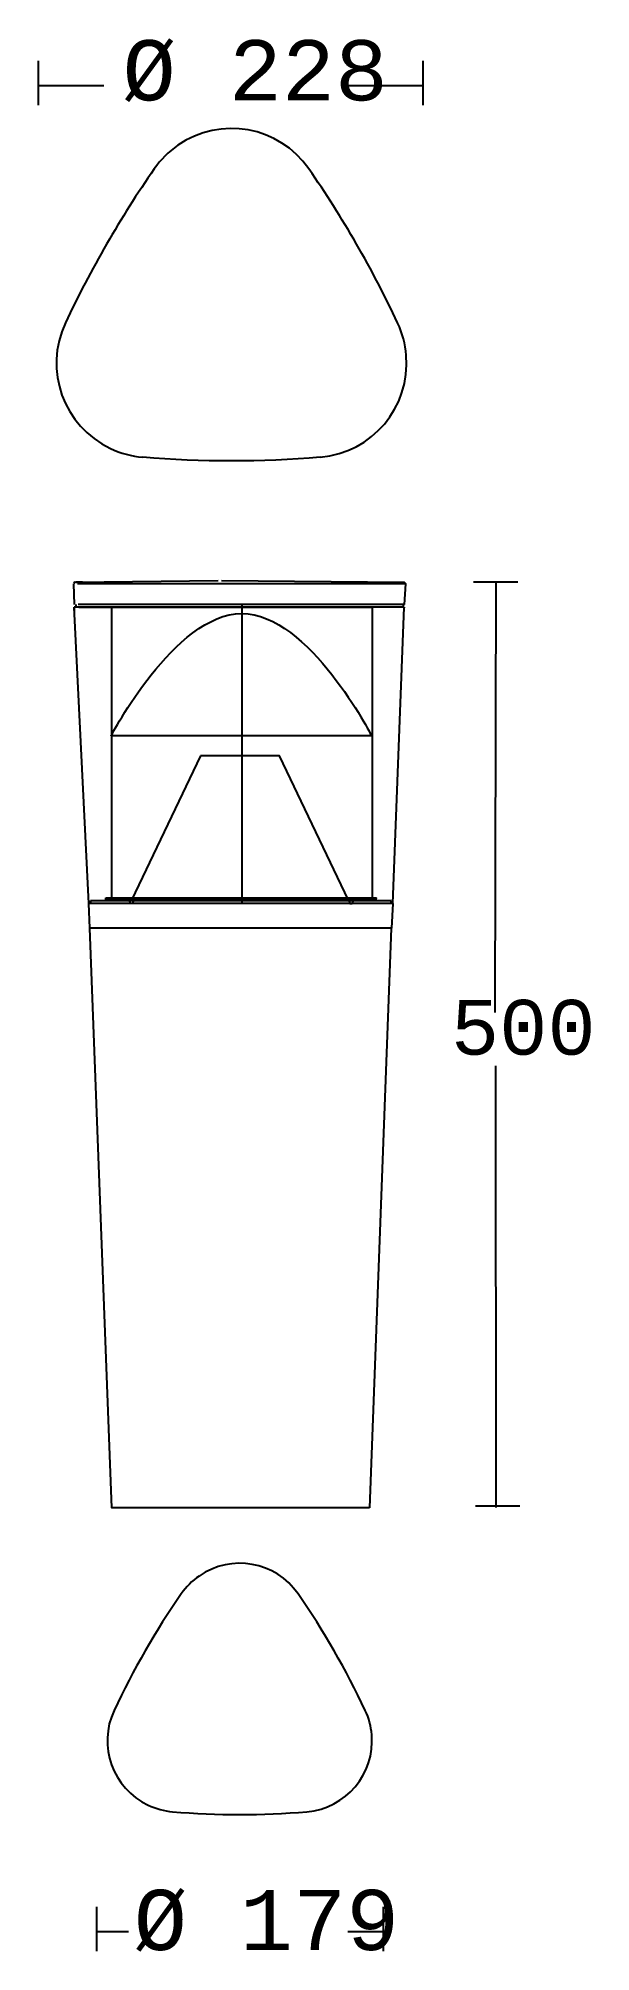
# Model space of a CAD drawing. Extents: x 0 to 69, y 5 to 244.
import ezdxf

# ---------------------------------------------------------------- set-up
doc = ezdxf.new("R2010")
doc.units = 0
doc.layers.add('LIVELLO_1', color=160, linetype='Continuous')
doc.styles.add('STD', font='txt')

# ---------------------------------------------------------------- blocks, each defined once
blk = doc.blocks.new('AI9-BLK1')
at = {"layer": 'LIVELLO_1', "color": 7}
for p, q in [((-33.16, 118.16), (-33.16, 112.61)), ((15.09, 118.16), (15.09, 112.61)), ((-33.16, 115.07), (-24.95, 115.07)), ((5.24, 115.07), (15.09, 115.07)), ((-28.48, 52.8), (-10.6, 53.04)), ((-10.17, 53.04), (12.76, 52.8)), ((27, 52.8), (21.45, 52.8)), ((24.23, 52.8), (24.13, -1.13)), ((12.94, 52.61), (-28.23, 52.61)), ((12.81, 50.01), (12.94, 52.59)), ((-28.66, 49.71), (12.73, 49.71)), ((-28.66, 49.7), (-28.66, 49.13)), ((-26.83, 12.54), (-28.66, 49.7)), ((-28.41, 49.7), (-28.42, 50.01)), ((12.81, 50.02), (-28.14, 50.02)), ((-7.63, 49.88), (-7.63, 12.62)), ((11.32, 12.54), (12.73, 49.7)), ((12.64, 50.01), (12.63, 49.7)), ((12.73, 49.7), (12.73, 49.58)), ((11.32, 12.55), (-26.83, 12.55)), ((-26.68, 9.45), (-26.8, 12.55)), ((-26.59, 12.85), (-26.6, 12.54)), ((11.11, 12.86), (-26.59, 12.86)), ((-24.67, 13.26), (9.26, 13.26)), ((-24.66, 12.99), (-24.67, 13.25)), ((-24.66, 12.99), (-24.23, 12.99)), ((-24.31, 13.25), (-24.23, 12.98)), ((-24.23, 12.98), (-21.21, 12.98)), ((-24.03, 13.25), (-24.01, 12.98)), ((-21.74, 12.98), (-21.62, 12.54)), ((-21.21, 12.99), (-21.33, 12.54)), ((-21.21, 12.99), (9.25, 12.99)), ((5.81, 12.99), (5.93, 12.54)), ((5.93, 12.55), (6.22, 12.55)), ((6.34, 12.99), (6.22, 12.54)), ((8.62, 13.25), (8.61, 12.99)), ((8.9, 13.25), (8.83, 12.99)), ((9.25, 12.99), (9.26, 13.25)), ((11.12, 12.54), (11.11, 12.85)), ((11.32, 12.54), (11.17, 9.45)), ((11.17, 9.45), (-26.68, 9.45)), ((11.13, 9.43), (8.42, -63.22)), ((24.22, -7.83), (24.23, -63.17)), ((27.26, -63.02), (21.7, -63.02)), ((-25.84, -113.24), (-25.84, -118.79)), ((10.13, -113.24), (10.13, -118.79)), ((-25.84, -116.33), (-21.82, -116.33)), ((5.67, -116.33), (10.13, -116.33))]:
    blk.add_line(p, q, dxfattribs=at)
for points in [[(12.94, 52.59), (12.94, 52.62), (12.76, 52.8)], [(-28.6, 50.01), (-28.7, 52.59), (-28.7, 52.62)], [(8.38, -63.22), (-23.92, -63.22), (-26.68, 9.45)]]:
    blk.add_lwpolyline(points, dxfattribs=at)
for points in [[(-23.95, 49.62), (-23.95, 13.13), (8.79, 13.13), (8.79, 49.62)], [(-12.79, 31.04), (-21.44, 12.95), (5.77, 12.95), (-2.89, 31.04)]]:
    blk.add_lwpolyline(points, close=True, dxfattribs=at)
for points, knots in [([(0.79, 104.62), (-2.93, 109.98), (-10.29, 111.3), (-15.65, 107.58), (-16.81, 106.78), (-17.81, 105.77), (-18.61, 104.62)], [0, 0, 0, 0, 1, 1, 1, 2, 2, 2, 2]), ([(-29.75, 85.31), (-32.53, 79.4), (-30, 72.36), (-24.1, 69.58), (-22.82, 68.98), (-21.45, 68.61), (-20.05, 68.49)], [0, 0, 0, 0, 1, 1, 1, 2, 2, 2, 2]), ([(2.23, 68.49), (8.73, 69.04), (13.56, 74.75), (13.02, 81.26), (12.9, 82.66), (12.53, 84.03), (11.93, 85.31)], [0, 0, 0, 0, 1, 1, 1, 2, 2, 2, 2]), ([(-28.41, 52.8), (-28.32, 52.8), (-28.22, 52.81), (-28.14, 52.81), (-28.05, 52.81), (-27.99, 52.81), (-27.85, 52.81), (-27.73, 52.82), (-27.56, 52.82), (-27.6, 52.82), (-27.61, 52.82), (-27.64, 52.82), (-27.67, 52.82), (-27.77, 52.82), (-27.85, 52.82), (-27.93, 52.81), (-28.02, 52.81), (-28.11, 52.81), (-28.21, 52.81), (-28.3, 52.81), (-28.39, 52.81), (-28.49, 52.8)], [0, 0, 0, 0, 1, 1, 1, 2, 2, 2, 3, 3, 3, 4, 4, 4, 5, 5, 5, 6, 6, 6, 7, 7, 7, 7]), ([(-28.04, 49.7), (-28.04, 49.7), (-28.06, 49.7), (-28.06, 49.7), (-28.11, 49.7), (-27.97, 49.7), (-27.87, 49.7), (-27.87, 49.7), (-27.57, 49.7), (-27.57, 49.7), (-27.57, 49.7), (-27.28, 49.7), (-27.28, 49.7), (-27.28, 49.7), (-26.46, 49.7), (-26.46, 49.7), (-26.46, 49.7), (-25.95, 49.7), (-25.95, 49.7), (-25.95, 49.7), (-25.39, 49.7), (-25.39, 49.7), (-25.39, 49.7), (-24.71, 49.7), (-24.71, 49.7), (-24.71, 49.7), (-23.98, 49.7), (-23.98, 49.7), (-23.98, 49.7), (-23.26, 49.7), (-23.26, 49.7)], [0, 0, 0, 0, 1, 1, 1, 2, 2, 2, 3, 3, 3, 4, 4, 4, 5, 5, 5, 6, 6, 6, 7, 7, 7, 8, 8, 8, 9, 9, 9, 10, 10, 10, 10]), ([(-24.02, 33.55), (-24.02, 33.55), (8.66, 33.55), (8.66, 33.55), (8.66, 33.55), (0.81, 48.91), (-7.63, 48.88), (-16.06, 48.85), (-24.02, 33.55), (-24.02, 33.55)], [0, 0, 0, 0, 1, 1, 1, 2, 2, 2, 3, 3, 3, 3]), ([(-0.56, -74.01), (-3.37, -69.96), (-8.93, -68.96), (-12.98, -71.77), (-13.86, -72.38), (-14.61, -73.14), (-15.22, -74.01)], [0, 0, 0, 0, 1, 1, 1, 2, 2, 2, 2]), ([(-23.64, -88.61), (-25.74, -93.08), (-23.83, -98.4), (-19.37, -100.5), (-18.41, -100.95), (-17.37, -101.23), (-16.31, -101.32)], [0, 0, 0, 0, 1, 1, 1, 2, 2, 2, 2]), ([(0.54, -101.32), (5.45, -100.9), (9.1, -96.58), (8.68, -91.67), (8.6, -90.61), (8.32, -89.57), (7.87, -88.61)], [0, 0, 0, 0, 1, 1, 1, 2, 2, 2, 2])]:
    blk.add_open_spline(points, degree=3, knots=knots, dxfattribs=at)
for points in [[(-18.61, 104.61), (-22.86, 98.51), (-26.58, 92.05), (-29.75, 85.32)], [(11.93, 85.33), (8.76, 92.06), (5.04, 98.51), (0.79, 104.62)], [(-20.05, 68.52), (-12.64, 67.9), (-5.18, 67.9), (2.23, 68.52)], [(-28.51, 52.81), (-28.61, 52.81), (-28.7, 52.73), (-28.7, 52.64)], [(-23.02, 13.25), (-23.03, 13.16), (-23.05, 13.07), (-23.06, 12.98)], [(7.65, 12.99), (7.64, 13.08), (7.63, 13.17), (7.62, 13.25)], [(-15.22, -74.01), (-18.43, -78.63), (-21.25, -83.52), (-23.64, -88.61)], [(7.87, -88.61), (5.47, -83.52), (2.65, -78.63), (-0.56, -74.01)], [(-16.31, -101.32), (-10.71, -101.79), (-5.07, -101.79), (0.53, -101.32)]]:
    blk.add_open_spline(points, degree=3, dxfattribs=at)
at = {"layer": 'LIVELLO_1', "color": 7, "attachment_point": 1, "style": 'STD'}
for s, insert, char_height in [('\\fCourier|b0|i0;\\H7.5496;\\W0.88;\\C7;Ø 228', (-22.57, 120.76), 7.5496), ('\\fCourier|b0|i0;\\H6.8633;\\W0.88;\\C7;500', (18.62, 0.45), 6.8633), ('\\fCourier|b0|i0;\\H7.5496;\\W0.88;\\C7;Ø 179', (-21.16, -111.11), 7.5496)]:
    blk.add_mtext(s, dxfattribs=dict(at, insert=insert, char_height=char_height))

msp = doc.modelspace()

# ---------------------------------------------------------------- block references
at = {"layer": 'LIVELLO_1', "color": 7}
msp.add_blockref('AI9-BLK1', (33.232252, 123.431828), dxfattribs=at)

doc.saveas('drawing.dxf')
